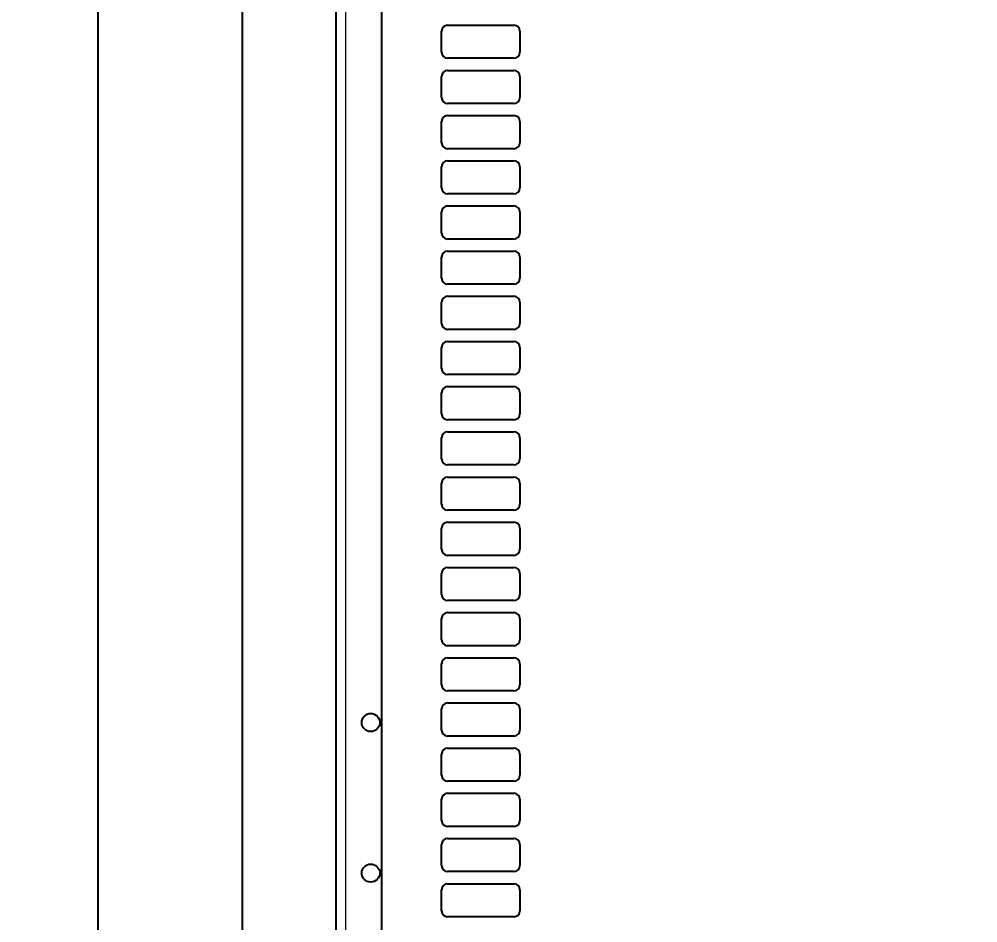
# Model space of a CAD drawing. Header units: millimetres. Extents: x -599 to 823, y -273 to 1990.
# Drawn here: x -598.6 to -280.4, y 16.7 to 316.7 of the extents above; entities that cross this region are included whole.
import ezdxf

# ---------------------------------------------------------------- set-up
doc = ezdxf.new("R2010")
doc.units = ezdxf.units.MM
doc.layers.add('FORMAT', color=7, linetype='Continuous')
doc.styles.add('SLDTEXTSTYLE0', font='TXT', dxfattribs={"width": 0.75})
doc.dimstyles.new('SLDDIMSTYLE0', dxfattribs={"dimtxt": 20, "dimasz": 10, "dimexe": 0, "dimexo": 0.0625, "dimgap": 5, "dimtad": 2, "dimdec": 1, "dimrnd": 1e-09, "dimzin": 12, "dimdsep": 46, "dimtxsty": 'SLDTEXTSTYLE0', "dimsah": 1, "dimcen": 0.09, "dimadec": 0, "dimazin": 3, "dimtfac": 1, "dimtofl": 0, "dimtmove": 0, "dimatfit": 3, "dimfxl": 0, "dimfrac": 2, "dimtolj": 1, "dimtzin": 12, "dimarcsym": 0})

# ---------------------------------------------------------------- blocks, each defined once
blk = doc.blocks.new('_D')
at = {"layer": 'FORMAT'}
for p, q in [((-464.91, 1824.76), (-573.55, 1824.76)), ((-572.55, 1824.76), (-572.55, -58.26)), ((-464.91, -58.26), (-573.55, -58.26))]:
    blk.add_line(p, q, dxfattribs=at)
for points in [[(-572.55, 1824.76), (-574.09, 1814.76), (-571.01, 1814.76)], [(-572.55, -58.26), (-571.01, -48.26), (-574.09, -48.26)]]:
    blk.add_solid(points, dxfattribs=at)
at = {"layer": 'FORMAT', "insert": (-598.33, 853.69), "char_height": 20, "attachment_point": 1, "rotation": 90, "style": 'SLDTEXTSTYLE0'}
blk.add_mtext('1883', dxfattribs=at)
blk = doc.blocks.new('_D_4')
at = {"layer": 'FORMAT'}
for p, q in [((-478.4, 883.24), (-478.4, -116.25)), ((-22.4, 883.24), (-22.4, -116.25)), ((-478.4, -115.25), (-22.4, -115.25))]:
    blk.add_line(p, q, dxfattribs=at)
for points in [[(-478.4, -115.25), (-468.4, -116.79), (-468.4, -113.71)], [(-22.4, -115.25), (-32.4, -113.71), (-32.4, -116.79)]]:
    blk.add_solid(points, dxfattribs=at)
at = {"layer": 'FORMAT', "insert": (-272.57, -89.47), "char_height": 20, "attachment_point": 1, "style": 'SLDTEXTSTYLE0'}
blk.add_mtext('456', dxfattribs=at)
blk = doc.blocks.new('_D_5')
at = {"layer": 'FORMAT'}
for p, q in [((-478.41, 1808.25), (-525.55, 1808.25)), ((-524.55, 1808.25), (-524.55, -41.75)), ((-478.41, -41.75), (-525.55, -41.75))]:
    blk.add_line(p, q, dxfattribs=at)
for points in [[(-524.55, 1808.25), (-526.09, 1798.25), (-523.01, 1798.25)], [(-524.55, -41.75), (-523.01, -31.75), (-526.09, -31.75)]]:
    blk.add_solid(points, dxfattribs=at)
at = {"layer": 'FORMAT', "insert": (-550.33, 853.69), "char_height": 20, "attachment_point": 1, "rotation": 90, "style": 'SLDTEXTSTYLE0'}
blk.add_mtext('1850', dxfattribs=at)

msp = doc.modelspace()

# ---------------------------------------------------------------- linework, layer by layer
at = {"color": 7, "linetype": 'Continuous', "lineweight": 25}
for p, q in [((-493.4, -58.25), (-493.4, 1824.75)), ((-458.4, 305.75), (-458.4, 312.75)), ((-456.4, 314.75), (-434.4, 314.75)), ((-432.4, 312.75), (-432.4, 305.75)), ((-434.4, 303.75), (-456.4, 303.75)), ((-456.4, 299.75), (-434.4, 299.75)), ((-458.4, 290.75), (-458.4, 297.75)), ((-432.4, 297.75), (-432.4, 290.75)), ((-434.4, 288.75), (-456.4, 288.75)), ((-456.4, 284.75), (-434.4, 284.75)), ((-458.4, 275.75), (-458.4, 282.75)), ((-432.4, 282.75), (-432.4, 275.75)), ((-434.4, 273.75), (-456.4, 273.75)), ((-458.4, 260.75), (-458.4, 267.75)), ((-456.4, 269.75), (-434.4, 269.75)), ((-432.4, 267.75), (-432.4, 260.75)), ((-434.4, 258.75), (-456.4, 258.75)), ((-456.4, 254.75), (-434.4, 254.75)), ((-458.4, 245.75), (-458.4, 252.75)), ((-432.4, 252.75), (-432.4, 245.75)), ((-434.4, 243.75), (-456.4, 243.75)), ((-456.4, 239.75), (-434.4, 239.75)), ((-458.4, 230.75), (-458.4, 237.75)), ((-432.4, 237.75), (-432.4, 230.75)), ((-434.4, 228.75), (-456.4, 228.75)), ((-456.4, 224.75), (-434.4, 224.75)), ((-458.4, 215.75), (-458.4, 222.75)), ((-432.4, 222.75), (-432.4, 215.75)), ((-434.4, 213.75), (-456.4, 213.75)), ((-458.4, 200.75), (-458.4, 207.75)), ((-456.4, 209.75), (-434.4, 209.75)), ((-432.4, 207.75), (-432.4, 200.75)), ((-434.4, 198.75), (-456.4, 198.75)), ((-456.4, 194.75), (-434.4, 194.75)), ((-458.4, 185.75), (-458.4, 192.75)), ((-432.4, 192.75), (-432.4, 185.75)), ((-434.4, 183.75), (-456.4, 183.75)), ((-456.4, 179.75), (-434.4, 179.75)), ((-458.4, 170.75), (-458.4, 177.75)), ((-432.4, 177.75), (-432.4, 170.75)), ((-434.4, 168.75), (-456.4, 168.75)), ((-458.4, 155.75), (-458.4, 162.75)), ((-456.4, 164.75), (-434.4, 164.75)), ((-432.4, 162.75), (-432.4, 155.75)), ((-434.4, 153.75), (-456.4, 153.75)), ((-456.4, 149.75), (-434.4, 149.75)), ((-458.4, 140.75), (-458.4, 147.75)), ((-432.4, 147.75), (-432.4, 140.75)), ((-434.4, 138.75), (-456.4, 138.75)), ((-456.4, 134.75), (-434.4, 134.75)), ((-458.4, 125.75), (-458.4, 132.75)), ((-432.4, 132.75), (-432.4, 125.75)), ((-434.4, 123.75), (-456.4, 123.75)), ((-458.4, 110.75), (-458.4, 117.75)), ((-456.4, 119.75), (-434.4, 119.75)), ((-432.4, 117.75), (-432.4, 110.75)), ((-434.4, 108.75), (-456.4, 108.75)), ((-458.4, 95.75), (-458.4, 102.75)), ((-456.4, 104.75), (-434.4, 104.75)), ((-432.4, 102.75), (-432.4, 95.75)), ((-434.4, 93.75), (-456.4, 93.75)), ((-456.4, 89.75), (-434.4, 89.75)), ((-458.4, 80.75), (-458.4, 87.75)), ((-432.4, 87.75), (-432.4, 80.75)), ((-434.4, 78.75), (-456.4, 78.75)), ((-456.4, 74.75), (-434.4, 74.75)), ((-458.4, 65.75), (-458.4, 72.75)), ((-432.4, 72.75), (-432.4, 65.75)), ((-434.4, 63.75), (-456.4, 63.75)), ((-458.4, 50.75), (-458.4, 57.75)), ((-456.4, 59.75), (-434.4, 59.75)), ((-432.4, 57.75), (-432.4, 50.75)), ((-434.4, 48.75), (-456.4, 48.75)), ((-456.4, 44.75), (-434.4, 44.75)), ((-458.4, 35.75), (-458.4, 42.75)), ((-432.4, 42.75), (-432.4, 35.75)), ((-434.4, 33.75), (-456.4, 33.75)), ((-456.4, 29.75), (-434.4, 29.75)), ((-458.4, 20.75), (-458.4, 27.75)), ((-432.4, 27.75), (-432.4, 20.75)), ((-434.4, 18.75), (-456.4, 18.75))]:
    msp.add_line(p, q, dxfattribs=at)
at = {"color": 8, "linetype": 'Continuous', "lineweight": 18}
msp.add_line((-490.3, 1824.75), (-490.3, -58.25), dxfattribs=at)
at = {"color": 7, "linetype": 'Continuous', "lineweight": 25}
for centre in [(-481.9, 83.25), (-481.9, 33.25)]:
    msp.add_circle(centre, 3, dxfattribs=at)
for centre, start, end in [((-456.4, 312.75), 90, 180), ((-434.4, 312.75), 0, 90), ((-456.4, 305.75), 180, 270), ((-434.4, 305.75), 270, 0), ((-456.4, 297.75), 90, 180), ((-434.4, 297.75), 0, 90), ((-456.4, 290.75), 180, 270), ((-434.4, 290.75), 270, 0), ((-456.4, 282.75), 90, 180), ((-434.4, 282.75), 0, 90), ((-456.4, 275.75), 180, 270), ((-434.4, 275.75), 270, 0), ((-456.4, 267.75), 90, 180), ((-434.4, 267.75), 0, 90), ((-456.4, 260.75), 180, 270), ((-434.4, 260.75), 270, 360), ((-456.4, 252.75), 90, 180), ((-434.4, 252.75), 0, 90), ((-456.4, 245.75), 180, 270), ((-434.4, 245.75), 270, 0), ((-456.4, 237.75), 90, 180), ((-434.4, 237.75), 0, 90), ((-456.4, 230.75), 180, 270), ((-434.4, 230.75), 270, 360), ((-456.4, 222.75), 90, 180), ((-434.4, 222.75), 0, 90), ((-456.4, 215.75), 180, 270), ((-434.4, 215.75), 270, 0), ((-456.4, 207.75), 90, 180), ((-434.4, 207.75), 0, 90), ((-456.4, 200.75), 180, 270), ((-434.4, 200.75), 270, 360), ((-456.4, 192.75), 90, 180), ((-434.4, 192.75), 0, 90), ((-456.4, 185.75), 180, 270), ((-434.4, 185.75), 270, 0), ((-456.4, 177.75), 90, 180), ((-434.4, 177.75), 0, 90), ((-456.4, 170.75), 180, 270), ((-434.4, 170.75), 270, 0), ((-456.4, 162.75), 90, 180), ((-434.4, 162.75), 0, 90), ((-456.4, 155.75), 180, 270), ((-434.4, 155.75), 270, 0), ((-456.4, 147.75), 90, 180), ((-434.4, 147.75), 0, 90), ((-456.4, 140.75), 180, 270), ((-434.4, 140.75), 270, 0), ((-456.4, 132.75), 90, 180), ((-434.4, 132.75), 0, 90), ((-456.4, 125.75), 180, 270), ((-434.4, 125.75), 270, 0), ((-456.4, 117.75), 90, 180), ((-434.4, 117.75), 0, 90), ((-456.4, 110.75), 180, 270), ((-434.4, 110.75), 270, 0), ((-456.4, 102.75), 90, 180), ((-434.4, 102.75), 0, 90), ((-456.4, 95.75), 180, 270), ((-434.4, 95.75), 270, 0), ((-456.4, 87.75), 90, 180), ((-434.4, 87.75), 0, 90), ((-456.4, 80.75), 180, 270), ((-434.4, 80.75), 270, 0), ((-456.4, 72.75), 90, 180), ((-434.4, 72.75), 0, 90), ((-456.4, 65.75), 180, 270), ((-434.4, 65.75), 270, 0), ((-456.4, 57.75), 90, 180), ((-434.4, 57.75), 0, 90), ((-456.4, 50.75), 180, 270), ((-434.4, 50.75), 270, 0), ((-456.4, 42.75), 90, 180), ((-434.4, 42.75), 0, 90), ((-456.4, 35.75), 180, 270), ((-434.4, 35.75), 270, 0), ((-456.4, 27.75), 90, 180), ((-434.4, 27.75), 0, 90), ((-456.4, 20.75), 180, 270), ((-434.4, 20.75), 270, 0)]:
    msp.add_arc(centre, 2, start, end, dxfattribs=at)

# ---------------------------------------------------------------- dimensions: what is measured, and where the dimension line sits
at = {"layer": 'FORMAT'}
for base, p1, p2, angle, picture, middle in [((-572.55, -58.26), (-464.9, 1824.76), (-464.9, -58.26), 90, '_D', (-572.55, 883.25)), ((-524.55, -41.75), (-478.4, 1808.25), (-478.4, -41.75), 90, '_D_5', (-524.55, 883.25)), ((-22.4, -115.25), (-478.4, 883.25), (-22.4, 883.25), 0, '_D_4', (-250.4, -115.25))]:
    dim = msp.add_linear_dim(base=base, p1=p1, p2=p2, angle=angle, dimstyle='SLDDIMSTYLE0', dxfattribs=at)
    dim.commit()
    dim.dimension.update_dxf_attribs({"geometry": picture, "text_midpoint": middle, "dimtype": 160})

doc.saveas('drawing.dxf')
